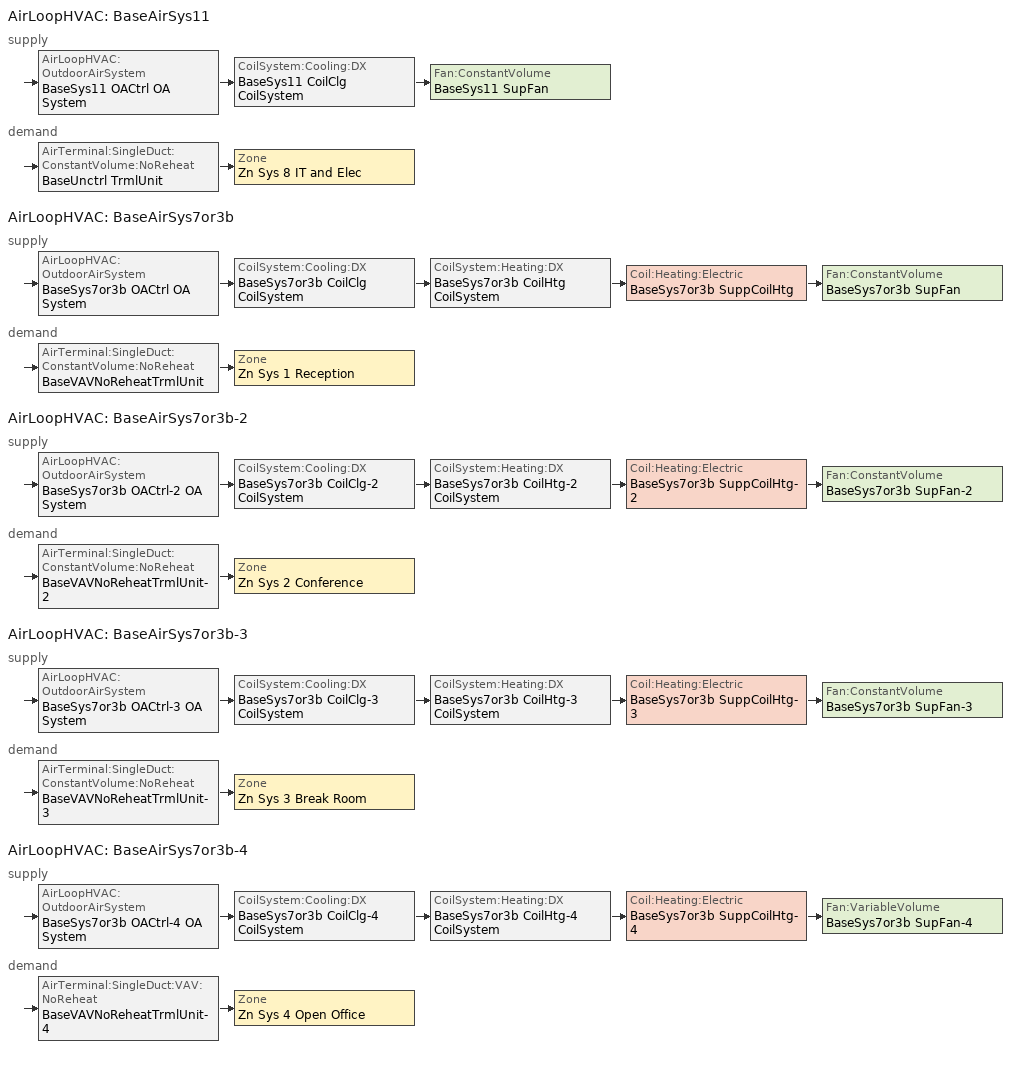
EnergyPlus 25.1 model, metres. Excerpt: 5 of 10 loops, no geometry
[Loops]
AirLoopHVAC 'BaseAirSys11'
 supply: AirLoopHVAC:OutdoorAirSystem 'BaseSys11 OACtrl OA System' > CoilSystem:Cooling:DX 'BaseSys11 CoilClg CoilSystem' > Fan:ConstantVolume 'BaseSys11 SupFan'
 demand: AirTerminal:SingleDuct:ConstantVolume:NoReheat 'BaseUnctrl TrmlUnit' > Zone 'Zn Sys 8 IT and Elec'
AirLoopHVAC 'BaseAirSys7or3b'
 supply: AirLoopHVAC:OutdoorAirSystem 'BaseSys7or3b OACtrl OA System' > CoilSystem:Cooling:DX 'BaseSys7or3b CoilClg CoilSystem' > CoilSystem:Heating:DX 'BaseSys7or3b CoilHtg CoilSystem' > Coil:Heating:Electric 'BaseSys7or3b SuppCoilHtg' > Fan:ConstantVolume 'BaseSys7or3b SupFan'
 demand: AirTerminal:SingleDuct:ConstantVolume:NoReheat 'BaseVAVNoReheatTrmlUnit' > Zone 'Zn Sys 1 Reception'
AirLoopHVAC 'BaseAirSys7or3b-2'
 supply: AirLoopHVAC:OutdoorAirSystem 'BaseSys7or3b OACtrl-2 OA System' > CoilSystem:Cooling:DX 'BaseSys7or3b CoilClg-2 CoilSystem' > CoilSystem:Heating:DX 'BaseSys7or3b CoilHtg-2 CoilSystem' > Coil:Heating:Electric 'BaseSys7or3b SuppCoilHtg-2' > Fan:ConstantVolume 'BaseSys7or3b SupFan-2'
 demand: AirTerminal:SingleDuct:ConstantVolume:NoReheat 'BaseVAVNoReheatTrmlUnit-2' > Zone 'Zn Sys 2 Conference'
AirLoopHVAC 'BaseAirSys7or3b-3'
 supply: AirLoopHVAC:OutdoorAirSystem 'BaseSys7or3b OACtrl-3 OA System' > CoilSystem:Cooling:DX 'BaseSys7or3b CoilClg-3 CoilSystem' > CoilSystem:Heating:DX 'BaseSys7or3b CoilHtg-3 CoilSystem' > Coil:Heating:Electric 'BaseSys7or3b SuppCoilHtg-3' > Fan:ConstantVolume 'BaseSys7or3b SupFan-3'
 demand: AirTerminal:SingleDuct:ConstantVolume:NoReheat 'BaseVAVNoReheatTrmlUnit-3' > Zone 'Zn Sys 3 Break Room'
AirLoopHVAC 'BaseAirSys7or3b-4'
 supply: AirLoopHVAC:OutdoorAirSystem 'BaseSys7or3b OACtrl-4 OA System' > CoilSystem:Cooling:DX 'BaseSys7or3b CoilClg-4 CoilSystem' > CoilSystem:Heating:DX 'BaseSys7or3b CoilHtg-4 CoilSystem' > Coil:Heating:Electric 'BaseSys7or3b SuppCoilHtg-4' > Fan:VariableVolume 'BaseSys7or3b SupFan-4'
 demand: AirTerminal:SingleDuct:VAV:NoReheat 'BaseVAVNoReheatTrmlUnit-4' > Zone 'Zn Sys 4 Open Office'
[SizingPeriod:DesignDay] Day of Month=21; Dry-Bulb Temperature Range Modifier Type=DefaultMultipliers; Humidity Condition Type=Wetbulb; Barometric Pressure {Pa}=100663; Wind Speed {m/s}=0.6; Rain Indicator=No; Snow Indicator=No; Daylight Saving Time Indicator=No; Begin Environment Reset Mode=FullResetAtBeginEnvironment
Name | Month | Day Type | Maximum Dry-Bulb Temperature {C} | Daily Dry-Bulb Temperature Range {deltaC} | Wetbulb or DewPoint at Maximum Dry-Bulb {C} | Wind Direction {deg} | Solar Model Indicator | ASHRAE Clear Sky Optical Depth for Beam Irradiance (taub) | ASHRAE Clear Sky Optical Depth for Diffuse Irradiance (taud) | Sky Clearness
LOS ANGELES USC  October .4% Condns DB=>MCWB | 10 | SummerDesignDay | 35.2 | 9.9 | 16.8 | 260 | ASHRAETau | 0.38 | 2.397
LOS ANGELES USC  September .4% Condns DB=>MCWB | 9 | SummerDesignDay | 36.3 | 9.8 | 20.1 | 260 | ASHRAETau | 0.369 | 2.465
LOS ANGELES USC Ann Htg 99.6% Condns DB | 12 | WinterDesignDay | 6.2 | 0 | 6.2 | 20 | ASHRAEClearSky |  |  | 0
[ZoneControl:Thermostat] Temperature Difference Between Cutout And Setpoint {deltaC}=0
Name | Zone or ZoneList | Control Type Schedule | Control 1
Zn Sys 1 Reception Thermostat | Zn Sys 1 Reception | Zn Sys 1 Reception Thermostat Schedule | Zn Sys 1 Reception Thermostat
Zn Sys 2 Conference Thermostat | Zn Sys 2 Conference | Zn Sys 2 Conference Thermostat Schedule | Zn Sys 2 Conference Thermostat
Zn Sys 3 Break Room Thermostat | Zn Sys 3 Break Room | Zn Sys 3 Break Room Thermostat Schedule | Zn Sys 3 Break Room Thermostat
Zn Sys 4 Open Office Thermostat | Zn Sys 4 Open Office | Zn Sys 4 Open Office Thermostat Schedule | Zn Sys 4 Open Office Thermostat
Zn Sys 8 IT and Elec Thermostat | Zn Sys 8 IT and Elec | Zn Sys 8 IT and Elec Thermostat Schedule | Zn Sys 8 IT and Elec Thermostat
[ThermostatSetpoint:DualSetpoint]
Name | Heating Setpoint Temperature Schedule | Cooling Setpoint Temperature Schedule
Zn Sys 1 Reception Thermostat; Zn Sys 2 Conference Thermostat; Zn Sys 3 Break Room Thermostat; Zn Sys 4 Open Office Thermostat | OfficeHtgSetpt | OfficeClgSetpt
Zn Sys 8 IT and Elec Thermostat | DataHtgSetpt | DataClgSetpt
[AirTerminal:SingleDuct:ConstantVolume:NoReheat] Availability Schedule=Always On Discrete
Name | Maximum Air Flow Rate {m3/s}
BaseVAVNoReheatTrmlUnit | 0.552721
BaseVAVNoReheatTrmlUnit-2 | 0.648196
BaseVAVNoReheatTrmlUnit-3 | 0.738112
BaseUnctrl TrmlUnit | 0.476908
[Zone equipment]
Zn Sys 1 Reception: BaseVAVNoReheatTrmlUnit
Zn Sys 2 Conference: BaseVAVNoReheatTrmlUnit-2
Zn Sys 3 Break Room: BaseVAVNoReheatTrmlUnit-3
Zn Sys 4 Open Office: BaseVAVNoReheatTrmlUnit-4
Zn Sys 8 IT and Elec: BaseUnctrl TrmlUnit
[Sizing:Zone] Zone Cooling Design Supply Air Temperature Input Method=TemperatureDifference; Zone Cooling Design Supply Air Temperature {C}=14; Zone Heating Design Supply Air Temperature Input Method=TemperatureDifference; Zone Heating Design Supply Air Temperature {C}=40; Zone Cooling Design Supply Air Humidity Ratio {kgWater/kgDryAir}=0.0085; Zone Heating Design Supply Air Humidity Ratio {kgWater/kgDryAir}=0.008; Zone Heating Sizing Factor=1; Zone Cooling Sizing Factor=1; Cooling Design Air Flow Method=DesignDay; Cooling Design Air Flow Rate {m3/s}=0; Cooling Minimum Air Flow per Zone Floor Area {m3/s-m2}=0; Cooling Minimum Air Flow {m3/s}=0; Cooling Minimum Air Flow Fraction=0; Heating Design Air Flow Rate {m3/s}=0; Heating Maximum Air Flow per Zone Floor Area {m3/s-m2}=0; Heating Maximum Air Flow {m3/s}=0; Account for Dedicated Outdoor Air System=No; Zone Load Sizing Method=Sensible Load Only No Latent Load; Zone Latent Cooling Design Supply Air Humidity Ratio Input Method=HumidityRatioDifference; Zone Cooling Design Supply Air Humidity Ratio Difference {kgWater/kgDryAir}=0.005; Zone Latent Heating Design Supply Air Humidity Ratio Input Method=HumidityRatioDifference; Zone Humidification Design Supply Air Humidity Ratio Difference {kgWater/kgDryAir}=0.005; Type of Space Sum to Use=Coincident
Name | Zone Cooling Design Supply Air Temperature Difference {deltaC} | Zone Heating Design Supply Air Temperature Difference {deltaC} | Design Specification Outdoor Air Object | Heating Design Air Flow Method | Heating Maximum Air Flow Fraction
Zn Sys 1 Reception | 11.1111 | 13.8889 | Zn Sys 1 Reception Design Specification Outdoor Air | DesignDay | 0
Zn Sys 2 Conference | 11.1111 | 13.8889 | Zn Sys 2 Conference Design Specification Outdoor Air | DesignDay | 0
Zn Sys 3 Break Room | 11.1111 | 13.8889 | Zn Sys 3 Break Room Design Specification Outdoor Air | DesignDay | 0
Zn Sys 4 Open Office | 11.1111 | 13.8889 | Zn Sys 4 Open Office Design Specification Outdoor Air | DesignDayWithLimit | 0.5
Zn Sys 8 IT and Elec | 5.55556 | 19.4444 | Zn Sys 8 IT and Elec Design Specification Outdoor Air | DesignDay | 0
[DesignSpecification:OutdoorAir] Outdoor Air Method=Maximum; Outdoor Air Flow per Zone {m3/s}=0; Outdoor Air Flow Air Changes per Hour {1/hr}=0
Name | Outdoor Air Flow per Person {m3/s-person} | Outdoor Air Flow per Zone Floor Area {m3/s-m2}
Zn Sys 1 Reception Design Specification Outdoor Air | 0 | 0.00120405
Zn Sys 2 Conference Design Specification Outdoor Air; Zn Sys 3 Break Room Design Specification Outdoor Air | 0.00707921 | 0.000762
Zn Sys 4 Open Office Design Specification Outdoor Air | 0 | 0.000790997
Zn Sys 8 IT and Elec Design Specification Outdoor Air | 0 | 0.000762
[AirTerminal:SingleDuct:VAV:NoReheat]
BaseVAVNoReheatTrmlUnit-4: Availability Schedule=Always On Discrete; Maximum Air Flow Rate {m3/s}=2.5388; Zone Minimum Air Flow Input Method=FixedFlowRate; Constant Minimum Air Flow Fraction=0.3; Fixed Minimum Air Flow Rate {m3/s}=1.2694
[Fan:ZoneExhaust]
Zn Sys 7 Restrooms BaseExhFan: Availability Schedule=OfficeHVACAvail; Fan Total Efficiency=0.55575; Pressure Rise {Pa}=706.882; Maximum Flow Rate {m3/s}=0.117987; System Availability Manager Coupling Mode=Decoupled; Balanced Exhaust Fraction Schedule=On
[AirLoopHVAC] Design Return Air Flow Fraction of Supply Air Flow=1
Name | Design Supply Air Flow Rate {m3/s}
BaseAirSys11 | 0.476908
BaseAirSys7or3b | 0.552721
BaseAirSys7or3b-2 | 0.648196
BaseAirSys7or3b-3 | 0.738112
BaseAirSys7or3b-4 | 2.5388
[Sizing:System] Type of Load to Size On=Sensible; Design Outdoor Air Flow Rate {m3/s}=Autosize; Preheat Design Temperature {C}=5.68434e-14; Preheat Design Humidity Ratio {kgWater/kgDryAir}=0; Precool Design Temperature {C}=5.68434e-14; Precool Design Humidity Ratio {kgWater/kgDryAir}=0; Central Heating Design Supply Air Temperature {C}=35; Type of Zone Sum to Use=NonCoincident; 100% Outdoor Air in Cooling=No; 100% Outdoor Air in Heating=No; Central Cooling Design Supply Air Humidity Ratio {kgWater/kgDryAir}=0.0085; Central Heating Design Supply Air Humidity Ratio {kgWater/kgDryAir}=0.008; Cooling Supply Air Flow Rate Method=DesignDay; Cooling Supply Air Flow Rate {m3/s}=0; Cooling Supply Air Flow Rate Per Floor Area {m3/s-m2}=0.00996765; Cooling Fraction of Autosized Cooling Supply Air Flow Rate=1; Cooling Supply Air Flow Rate Per Unit Cooling Capacity {m3/s-W}=3.94755e-05; Heating Supply Air Flow Rate Method=DesignDay; Heating Supply Air Flow Rate {m3/s}=0; Heating Supply Air Flow Rate Per Floor Area {m3/s-m2}=0.00996765; Heating Fraction of Autosized Heating Supply Air Flow Rate=1; Heating Fraction of Autosized Cooling Supply Air Flow Rate=1; Heating Supply Air Flow Rate Per Unit Heating Capacity {m3/s-W}=3.15882e-05; System Outdoor Air Method=ZoneSum; Zone Maximum Outdoor Air Fraction=1; Cooling Design Capacity Method=CoolingDesignCapacity; Cooling Design Capacity {W}=Autosize; Cooling Design Capacity Per Floor Area {W/m2}=234.7; Fraction of Autosized Cooling Design Capacity=1; Heating Design Capacity Method=HeatingDesignCapacity; Heating Design Capacity {W}=Autosize; Heating Design Capacity Per Floor Area {W/m2}=157; Fraction of Autosized Heating Design Capacity=1; Central Cooling Capacity Control Method=OnOff; Occupant Diversity=Autosize
Name | Central Heating Maximum System Air Flow Ratio | Central Cooling Design Supply Air Temperature {C}
BaseAirSys11 | 1 | 18.3333
BaseAirSys7or3b; BaseAirSys7or3b-2; BaseAirSys7or3b-3 | 1 | 12.7778
BaseAirSys7or3b-4 | 0.5 | 12.7778
[AvailabilityManager:NightCycle] Applicability Schedule=Always On Discrete; Control Type=CycleOnControlZone; Thermostat Tolerance {deltaC}=1.11111; Cycling Run Time Control Type=ThermostatWithMinimumRunTime; Cycling Run Time {s}=900
Name | Fan Schedule | Control Zone or Zone List
Availability Manager Night Cycle 7 | DataHVACAvail | Zn Sys 8 IT and Elec
Availability Manager Night Cycle 1 | OfficeHVACAvail | Zn Sys 1 Reception
Availability Manager Night Cycle 2 | OfficeHVACAvail | Zn Sys 2 Conference
Availability Manager Night Cycle 3 | OfficeHVACAvail | Zn Sys 3 Break Room
Availability Manager Night Cycle 4 | OfficeHVACAvail | Zn Sys 4 Open Office
[Controller:OutdoorAir] Minimum Outdoor Air Flow Rate {m3/s}=0; Maximum Outdoor Air Flow Rate {m3/s}=Autosize; Economizer Control Type=FixedDryBulb; Economizer Control Action Type=ModulateFlow; Economizer Maximum Limit Dry-Bulb Temperature {C}=21.6667; Economizer Maximum Limit Enthalpy {J/kg}=116300; Lockout Type=NoLockout; Minimum Limit Type=FixedMinimum; High Humidity Control=No; High Humidity Outdoor Air Flow Ratio=1; Control High Indoor Humidity Based on Outdoor Humidity Ratio=Yes; Economizer Operation Staging=InterlockedWithMechanicalCooling
Name | Minimum Outdoor Air Schedule | Maximum Fraction of Outdoor Air Schedule | Mechanical Ventilation Controller | Heat Recovery Bypass Control Type
BaseSys11 OACtrl | BaseSys11 OACtrl Schedule | BaseSys11 OACtrl Max OA Schedule | BaseSys11 OACtrl Mech Vent Controller | BypassWhenWithinEconomizerLimits
BaseSys7or3b OACtrl | BaseSys7or3b OACtrl Schedule | BaseSys7or3b OACtrl Max OA Schedule | BaseSys7or3b OACtrl Mech Vent Controller | BypassWhenWithinEconomizerLimits
BaseSys7or3b OACtrl-2 | BaseSys7or3b OACtrl-2 Schedule | BaseSys7or3b OACtrl-2 Max OA Schedule | BaseSys7or3b OACtrl-2 Mech Vent Controller | BypassWhenWithinEconomizerLimits
BaseSys7or3b OACtrl-3 | BaseSys7or3b OACtrl-3 Schedule | BaseSys7or3b OACtrl-3 Max OA Schedule | BaseSys7or3b OACtrl-3 Mech Vent Controller | BypassWhenWithinEconomizerLimits
BaseSys7or3b OACtrl-4 | BaseSys7or3b OACtrl-4 Schedule | BaseSys7or3b OACtrl-4 Max OA Schedule | BaseSys7or3b OACtrl-4 Mech Vent Controller | BypassWhenOAFlowGreaterThanMinimum
[Controller:MechanicalVentilation] System Outdoor Air Method=ZoneSum
Name | Availability Schedule | Demand Controlled Ventilation | Zone or ZoneList Name 1 | Design Specification Outdoor Air Object Name 1
BaseSys11 OACtrl Mech Vent Controller | BaseSys11 OACtrl Schedule | No | Zn Sys 8 IT and Elec | Zn Sys 8 IT and Elec Design Specification Outdoor Air
BaseSys7or3b OACtrl Mech Vent Controller | BaseSys7or3b OACtrl Schedule | No | Zn Sys 1 Reception | Zn Sys 1 Reception Design Specification Outdoor Air
BaseSys7or3b OACtrl-2 Mech Vent Controller | BaseSys7or3b OACtrl-2 Schedule | Yes | Zn Sys 2 Conference | Zn Sys 2 Conference Design Specification Outdoor Air
BaseSys7or3b OACtrl-3 Mech Vent Controller | BaseSys7or3b OACtrl-3 Schedule | Yes | Zn Sys 3 Break Room | Zn Sys 3 Break Room Design Specification Outdoor Air
BaseSys7or3b OACtrl-4 Mech Vent Controller | BaseSys7or3b OACtrl-4 Schedule | No | Zn Sys 4 Open Office | Zn Sys 4 Open Office Design Specification Outdoor Air
[SetpointManager:MixedAir] Control Variable=Temperature
Name | Setpoint Node or NodeList
BaseSys11 OACtrl OA System Mixed Air Node OS Default SPM | BaseSys11 OACtrl OA System Mixed Air Node
BaseSys11 CoilClg Outlet Node OS Default SPM | BaseSys11 CoilClg Outlet Node
BaseSys7or3b OACtrl OA System Mixed Air Node OS Default SPM | BaseSys7or3b OACtrl OA System Mixed Air Node
BaseSys7or3b CoilClg Outlet Node OS Default SPM | BaseSys7or3b CoilClg Outlet Node
BaseSys7or3b CoilHtg Outlet Node OS Default SPM | BaseSys7or3b CoilHtg Outlet Node
BaseSys7or3b SuppCoilHtg Outlet Node OS Default SPM | BaseSys7or3b SuppCoilHtg Outlet Node
BaseSys7or3b OACtrl-2 OA System Mixed Air Node OS Default SPM | BaseSys7or3b OACtrl-2 OA System Mixed Air Node
BaseSys7or3b CoilClg-2 Outlet Node OS Default SPM | BaseSys7or3b CoilClg-2 Outlet Node
BaseSys7or3b CoilHtg-2 Outlet Node OS Default SPM | BaseSys7or3b CoilHtg-2 Outlet Node
BaseSys7or3b SuppCoilHtg-2 Outlet Node OS Default SPM | BaseSys7or3b SuppCoilHtg-2 Outlet Node
BaseSys7or3b OACtrl-3 OA System Mixed Air Node OS Default SPM | BaseSys7or3b OACtrl-3 OA System Mixed Air Node
BaseSys7or3b CoilClg-3 Outlet Node OS Default SPM | BaseSys7or3b CoilClg-3 Outlet Node
BaseSys7or3b CoilHtg-3 Outlet Node OS Default SPM | BaseSys7or3b CoilHtg-3 Outlet Node
BaseSys7or3b SuppCoilHtg-3 Outlet Node OS Default SPM | BaseSys7or3b SuppCoilHtg-3 Outlet Node
BaseSys7or3b OACtrl-4 OA System Mixed Air Node OS Default SPM | BaseSys7or3b OACtrl-4 OA System Mixed Air Node
BaseSys7or3b CoilClg-4 Outlet Node OS Default SPM | BaseSys7or3b CoilClg-4 Outlet Node
BaseSys7or3b CoilHtg-4 Outlet Node OS Default SPM | BaseSys7or3b CoilHtg-4 Outlet Node
BaseSys7or3b SuppCoilHtg-4 Outlet Node OS Default SPM | BaseSys7or3b SuppCoilHtg-4 Outlet Node
[CoilSystem:Cooling:DX] Availability Schedule=Always On Discrete
Name | Cooling Coil
BaseSys11 CoilClg CoilSystem | BaseSys11 CoilClg
BaseSys7or3b CoilClg CoilSystem | BaseSys7or3b CoilClg
BaseSys7or3b CoilClg-2 CoilSystem | BaseSys7or3b CoilClg-2
BaseSys7or3b CoilClg-3 CoilSystem | BaseSys7or3b CoilClg-3
BaseSys7or3b CoilClg-4 CoilSystem | BaseSys7or3b CoilClg-4
[Coil:Cooling:DX:SingleSpeed] Availability Schedule=Always On Discrete; Rated Evaporator Fan Power Per Volume Flow Rate 2017 {W/(m3/s)}=773.3; Rated Evaporator Fan Power Per Volume Flow Rate 2023 {W/(m3/s)}=934.4; Total Cooling Capacity Function of Temperature Curve=CoilClgDXQRatio_fTwbToadbSI; Total Cooling Capacity Function of Flow Fraction Curve=CoilClgDXSnglQRatio_fCFMRatio; Energy Input Ratio Function of Flow Fraction Curve=CoilClgDXSnglEIRRatio_fCFMRatio; Part Load Fraction Correlation Curve=CoilClgDXSEEREIRRatio_fQFrac; Minimum Outdoor Dry-Bulb Temperature for Compressor Operation {C}=-25; Nominal Time for Condensate Removal to Begin {s}=0; Ratio of Initial Moisture Evaporation Rate and Steady State Latent Capacity=0; Maximum Cycling Rate {cycles/hr}=0; Latent Capacity Time Constant {s}=0; Condenser Type=AirCooled; Evaporative Condenser Effectiveness=0.9; Evaporative Condenser Air Flow Rate {m3/s}=Autosize; Evaporative Condenser Pump Rated Power Consumption {W}=Autosize; Maximum Outdoor Dry-Bulb Temperature for Crankcase Heater Operation {C}=10; Basin Heater Capacity {W/K}=0; Basin Heater Setpoint Temperature {C}=2
Name | Gross Rated Total Cooling Capacity {W} | Gross Rated Sensible Heat Ratio | Gross Rated Cooling COP {W/W} | Rated Air Flow Rate {m3/s} | Energy Input Ratio Function of Temperature Curve | Crankcase Heater Capacity {W}
BaseSys11 CoilClg | 8569.08 | 1 | 3.67345 | 0.476908 | CoilClgDXEIRRatio_fTwbToadbSI | 22.6983
BaseSys7or3b CoilClg | 13586.1 | Autosize | 4.07563 | 0.552721 | CoilClgDXSEEREIR_fTwbToadbSI | 0
BaseSys7or3b CoilClg-2 | 14750.9 | Autosize | 4.07563 | 0.648196 | CoilClgDXSEEREIR_fTwbToadbSI-2 | 0
BaseSys7or3b CoilClg-3 | 15144.7 | Autosize | 4.07563 | 0.738112 | CoilClgDXSEEREIR_fTwbToadbSI-3 | 0
[Fan:ConstantVolume] Motor In Airstream Fraction=1
Name | Availability Schedule | Fan Total Efficiency | Pressure Rise {Pa} | Maximum Flow Rate {m3/s} | Motor Efficiency
BaseSys11 SupFan | DataHVACAvail | 0.55575 | 683.321 | 0.476908 | 0.855
BaseSys7or3b SupFan | OfficeHVACAvail | 0.56225 | 884.403 | 0.552721 | 0.865
BaseSys7or3b SupFan-2 | OfficeHVACAvail | 0.56225 | 884.403 | 0.648196 | 0.865
BaseSys7or3b SupFan-3 | OfficeHVACAvail | 0.56225 | 884.403 | 0.738112 | 0.865
[SetpointManager:SingleZone:Reheat] Control Variable=Temperature
Name | Minimum Supply Air Temperature {C} | Maximum Supply Air Temperature {C} | Control Zone | Setpoint Node or NodeList
Setpoint Manager Single Zone Reheat 7 | -99 | 99 | Zn Sys 8 IT and Elec | BaseSys11 SupFan Outlet Node
Setpoint Manager Single Zone Reheat 1 | -99 | 99 | Zn Sys 1 Reception | BaseSys7or3b SupFan Outlet Node
Setpoint Manager Single Zone Reheat 2 | -99 | 99 | Zn Sys 2 Conference | BaseSys7or3b SupFan-2 Outlet Node
Setpoint Manager Single Zone Reheat 3 | -99 | 99 | Zn Sys 3 Break Room | BaseSys7or3b SupFan-3 Outlet Node
Setpoint Manager Single Zone Reheat 4 | 12.7778 | 35 | Zn Sys 4 Open Office | BaseSys7or3b SupFan-4 Outlet Node
[CoilSystem:Heating:DX] Availability Schedule=Always On Discrete
Name | Heating Coil
BaseSys7or3b CoilHtg CoilSystem | BaseSys7or3b CoilHtg
BaseSys7or3b CoilHtg-2 CoilSystem | BaseSys7or3b CoilHtg-2
BaseSys7or3b CoilHtg-3 CoilSystem | BaseSys7or3b CoilHtg-3
BaseSys7or3b CoilHtg-4 CoilSystem | BaseSys7or3b CoilHtg-4
[Coil:Heating:DX:SingleSpeed] Availability Schedule=Always On Discrete; Rated Supply Fan Power Per Volume Flow Rate 2017 {W/(m3/s)}=773.3; Rated Supply Fan Power Per Volume Flow Rate 2023 {W/(m3/s)}=934.4; Heating Capacity Function of Temperature Curve=CoilHtgHPQRatio_fToadbSI; Heating Capacity Function of Flow Fraction Curve=CoilHtgHPQRatio_fCFMRatio; Energy Input Ratio Function of Temperature Curve=CoilHtgHPEIRRatio_fToadbSI; Energy Input Ratio Function of Flow Fraction Curve=CoilHtgHPEIRRatio_fCFMRatio; Part Load Fraction Correlation Curve=CoilHtgHPEIRRatio_fQFrac; Minimum Outdoor Dry-Bulb Temperature for Compressor Operation {C}=-8.33333; Maximum Outdoor Dry-Bulb Temperature for Defrost Operation {C}=4.44444; Maximum Outdoor Dry-Bulb Temperature for Crankcase Heater Operation {C}=10; Defrost Strategy=ReverseCycle; Defrost Control=Timed; Defrost Time Period Fraction=0.058333; Resistive Defrost Heater Capacity {W}=2000
Name | Gross Rated Heating Capacity {W} | Gross Rated Heating COP {W/W} | Rated Air Flow Rate {m3/s} | Defrost Energy Input Ratio Function of Temperature Curve | Crankcase Heater Capacity {W}
BaseSys7or3b CoilHtg | 13586.1 | 3.52162 | 0.552721 | BaseSys7or3b CoilHtg Defrost Curve | 37.0263
BaseSys7or3b CoilHtg-2 | 14750.9 | 3.52162 | 0.648196 | BaseSys7or3b CoilHtg-2 Defrost Curve | 40.2006
BaseSys7or3b CoilHtg-3 | 15144.7 | 3.52162 | 0.738112 | BaseSys7or3b CoilHtg-3 Defrost Curve | 41.2741
BaseSys7or3b CoilHtg-4 | 53961.4 | 3.64834 | 2.5388 | BaseSys7or3b CoilHtg-4 Defrost Curve | 147.061
[Coil:Heating:Electric] Efficiency=1
Name | Availability Schedule | Nominal Capacity {W}
BaseSys7or3b SuppCoilHtg | BaseSys7or3b SuppCoilHtg AvailSch | 8560.66
BaseSys7or3b SuppCoilHtg-2 | BaseSys7or3b SuppCoilHtg-2 AvailSch | 10350.8
BaseSys7or3b SuppCoilHtg-3 | BaseSys7or3b SuppCoilHtg-3 AvailSch | 12976.8
BaseSys7or3b SuppCoilHtg-4 | BaseSys7or3b SuppCoilHtg-4 AvailSch | 33279.4
[Coil:Cooling:DX:TwoSpeed]
BaseSys7or3b CoilClg-4: Availability Schedule=Always On Discrete; High Speed Gross Rated Total Cooling Capacity {W}=53961.4; High Speed Rated Sensible Heat Ratio=Autosize; High Speed Gross Rated Cooling COP {W/W}=3.74515; High Speed Rated Air Flow Rate {m3/s}=2.5388; High Speed Rated Evaporator Fan Power Per Volume Flow Rate 2017 {W/(m3/s)}=773.3; High Speed Rated Evaporator Fan Power Per Volume Flow Rate 2023 {W/(m3/s)}=934.4; Unit Internal Static Air Pressure {Pa}=773.3; Total Cooling Capacity Function of Temperature Curve=CoilClgDXQRatio_fTwbToadbSI; Total Cooling Capacity Function of Flow Fraction Curve=CoilClgDXDblQRatio_fCFMRatio; Energy Input Ratio Function of Temperature Curve=CoilClgDXEIRRatio_fTwbToadbSI; Energy Input Ratio Function of Flow Fraction Curve=CoilClgDXDblEIRRatio_fCFMRatio; Part Load Fraction Correlation Curve=CoilClgDXEIRRatio_fQFrac; Low Speed Gross Rated Total Cooling Capacity {W}=26980.7; Low Speed Gross Rated Sensible Heat Ratio=Autosize; Low Speed Gross Rated Cooling COP {W/W}=3.74515; Low Speed Rated Air Flow Rate {m3/s}=1.2694; Low Speed Rated Evaporator Fan Power Per Volume Flow Rate 2017 {W/(m3/s)}=773.3; Low Speed Rated Evaporator Fan Power Per Volume Flow Rate 2023 {W/(m3/s)}=934.4; Low Speed Total Cooling Capacity Function of Temperature Curve=CoilClgDXQRatio_fTwbToadbSI 1; Low Speed Energy Input Ratio Function of Temperature Curve=CoilClgDXEIRRatio_fTwbToadbSI 1; Condenser Type=AirCooled; Minimum Outdoor Dry-Bulb Temperature for Compressor Operation {C}=-25; High Speed Evaporative Condenser Effectiveness=0.9; High Speed Evaporative Condenser Air Flow Rate {m3/s}=Autosize; High Speed Evaporative Condenser Pump Rated Power Consumption {W}=Autosize; Low Speed Evaporative Condenser Effectiveness=0.9; Low Speed Evaporative Condenser Air Flow Rate {m3/s}=Autosize; Low Speed Evaporative Condenser Pump Rated Power Consumption {W}=Autosize; Basin Heater Capacity {W/K}=0; Basin Heater Setpoint Temperature {C}=2
[Fan:VariableVolume]
BaseSys7or3b SupFan-4: Availability Schedule=OfficeHVACAvail; Fan Total Efficiency=0.58175; Pressure Rise {Pa}=887.945; Maximum Flow Rate {m3/s}=2.5388; Fan Power Minimum Flow Rate Input Method=FixedFlowRate; Fan Power Minimum Flow Fraction=0; Fan Power Minimum Air Flow Rate {m3/s}=1.2694; Motor Efficiency=0.895; Motor In Airstream Fraction=1; Fan Power Coefficient 1=0.027828; Fan Power Coefficient 2=0.026583; Fan Power Coefficient 3=-0.087069; Fan Power Coefficient 4=1.03092; Fan Power Coefficient 5=0
[EnergyManagementSystem:Sensor]
OutdoorDBTemp: Index Key=Environment; Output:Variable=Site Outdoor Air Drybulb Temperature
[EnergyManagementSystem:Actuator] Actuated Component Type=Schedule:Constant; Actuated Component Control Type=Schedule Value
Name | Actuated Component Unique
BaseSys7or3b_SuppCoilHtg_Avail | BaseSys7or3b SuppCoilHtg AvailSch
BaseSys7or3b_SuppCoilHtg_2_Avail | BaseSys7or3b SuppCoilHtg-2 AvailSch
BaseSys7or3b_SuppCoilHtg_3_Avail | BaseSys7or3b SuppCoilHtg-3 AvailSch
BaseSys7or3b_SuppCoilHtg_4_Avail | BaseSys7or3b SuppCoilHtg-4 AvailSch
BaseSys7or3b_SuppCoilHtg_5_Avail | BaseSys7or3b SuppCoilHtg-5 AvailSch
BaseSys7or3b_SuppCoilHtg_6_Avail | BaseSys7or3b SuppCoilHtg-6 AvailSch
BaseSys7or3b_SuppCoilHtg_7_Avail | BaseSys7or3b SuppCoilHtg-7 AvailSch
[EnergyManagementSystem:Program]
BaseSys7or3b_SuppCoilHtg_Avail_Setter: SET LockoutSetPt = ( 35.000 - 32 ) * 5 / 9; IF OutdoorDBTemp >= LockoutSetPt; SET BaseSys7or3b_SuppCoilHtg_Avail = 0; ELSE; SET BaseSys7or3b_SuppCoilHtg_Avail = 1; ENDIF
BaseSys7or3b_SuppCoilHtg_2_Avail_Setter: SET LockoutSetPt = ( 35.000 - 32 ) * 5 / 9; IF OutdoorDBTemp >= LockoutSetPt; SET BaseSys7or3b_SuppCoilHtg_2_Avail = 0; ELSE; SET BaseSys7or3b_SuppCoilHtg_2_Avail = 1; ENDIF
BaseSys7or3b_SuppCoilHtg_3_Avail_Setter: SET LockoutSetPt = ( 35.000 - 32 ) * 5 / 9; IF OutdoorDBTemp >= LockoutSetPt; SET BaseSys7or3b_SuppCoilHtg_3_Avail = 0; ELSE; SET BaseSys7or3b_SuppCoilHtg_3_Avail = 1; ENDIF
BaseSys7or3b_SuppCoilHtg_4_Avail_Setter: SET LockoutSetPt = ( 35.000 - 32 ) * 5 / 9; IF OutdoorDBTemp >= LockoutSetPt; SET BaseSys7or3b_SuppCoilHtg_4_Avail = 0; ELSE; SET BaseSys7or3b_SuppCoilHtg_4_Avail = 1; ENDIF
BaseSys7or3b_SuppCoilHtg_5_Avail_Setter: SET LockoutSetPt = ( 35.000 - 32 ) * 5 / 9; IF OutdoorDBTemp >= LockoutSetPt; SET BaseSys7or3b_SuppCoilHtg_5_Avail = 0; ELSE; SET BaseSys7or3b_SuppCoilHtg_5_Avail = 1; ENDIF
BaseSys7or3b_SuppCoilHtg_6_Avail_Setter: SET LockoutSetPt = ( 35.000 - 32 ) * 5 / 9; IF OutdoorDBTemp >= LockoutSetPt; SET BaseSys7or3b_SuppCoilHtg_6_Avail = 0; ELSE; SET BaseSys7or3b_SuppCoilHtg_6_Avail = 1; ENDIF
BaseSys7or3b_SuppCoilHtg_7_Avail_Setter: SET LockoutSetPt = ( 35.000 - 32 ) * 5 / 9; IF OutdoorDBTemp >= LockoutSetPt; SET BaseSys7or3b_SuppCoilHtg_7_Avail = 0; ELSE; SET BaseSys7or3b_SuppCoilHtg_7_Avail = 1; ENDIF
[EnergyManagementSystem:ProgramCallingManager]
BaseSys7or3b_SuppCoilHtg_Avail_Setter_Mgr: BeginTimestepBeforePredictor; BaseSys7or3b_SuppCoilHtg_Avail_Setter
BaseSys7or3b_SuppCoilHtg_2_Avail_Setter_Mgr: BeginTimestepBeforePredictor; BaseSys7or3b_SuppCoilHtg_2_Avail_Setter
BaseSys7or3b_SuppCoilHtg_3_Avail_Setter_Mgr: BeginTimestepBeforePredictor; BaseSys7or3b_SuppCoilHtg_3_Avail_Setter
BaseSys7or3b_SuppCoilHtg_4_Avail_Setter_Mgr: BeginTimestepBeforePredictor; BaseSys7or3b_SuppCoilHtg_4_Avail_Setter
BaseSys7or3b_SuppCoilHtg_5_Avail_Setter_Mgr: BeginTimestepBeforePredictor; BaseSys7or3b_SuppCoilHtg_5_Avail_Setter
BaseSys7or3b_SuppCoilHtg_6_Avail_Setter_Mgr: BeginTimestepBeforePredictor; BaseSys7or3b_SuppCoilHtg_6_Avail_Setter
BaseSys7or3b_SuppCoilHtg_7_Avail_Setter_Mgr: BeginTimestepBeforePredictor; BaseSys7or3b_SuppCoilHtg_7_Avail_Setter
[Schedule:Year]
OfficeHtgSetpt: OfficeHtgSetptWk, 1, 1, 12, 31
OfficeClgSetpt: OfficeClgSetptWk, 1, 1, 12, 31
OfficeHVACAvail: OfficeHVACAvailWk, 1, 1, 12, 31
On: OnWk, 1, 1, 12, 31
DataHtgSetpt: DataHtgSetptWk, 1, 1, 12, 31
DataClgSetpt: DataClgSetptWk, 1, 1, 12, 31
BaseSys11 OACtrl Schedule: BaseSys11 OACtrl Schedule Week 1, 1, 1, 12, 31
BaseSys7or3b OACtrl Schedule: BaseSys7or3b OACtrl Schedule Week 1, 1, 1, 12, 31
BaseSys7or3b OACtrl-2 Schedule: BaseSys7or3b OACtrl-2 Schedule Week 1, 1, 1, 12, 31
BaseSys7or3b OACtrl-3 Schedule: BaseSys7or3b OACtrl-3 Schedule Week 1, 1, 1, 12, 31
BaseSys7or3b OACtrl-4 Schedule: BaseSys7or3b OACtrl-4 Schedule Week 1, 1, 1, 12, 31
DataHVACAvail: DataHVACAvailWk, 1, 1, 12, 31
BaseSys11 OACtrl Max OA Schedule: BaseSys11 OACtrl Max OA Schedule Week Rule - Jan1-Dec31, 1, 1, 12, 31
BaseSys7or3b OACtrl Max OA Schedule: BaseSys7or3b OACtrl Max OA Schedule Week Rule - Jan1-Dec31, 1, 1, 12, 31
BaseSys7or3b OACtrl-2 Max OA Schedule: BaseSys7or3b OACtrl-2 Max OA Schedule Week Rule - Jan1-Dec31, 1, 1, 12, 31
BaseSys7or3b OACtrl-3 Max OA Schedule: BaseSys7or3b OACtrl-3 Max OA Schedule Week Rule - Jan1-Dec31, 1, 1, 12, 31
BaseSys7or3b OACtrl-4 Max OA Schedule: BaseSys7or3b OACtrl-4 Max OA Schedule Week Rule - Jan1-Dec31, 1, 1, 12, 31
[Schedule:Week:Daily]
OfficeHtgSetptWk: OfficeHtgSetptSun, OfficeHtgSetptWD, OfficeHtgSetptWD, OfficeHtgSetptWD, OfficeHtgSetptWD, OfficeHtgSetptWD, OfficeHtgSetptSat, OfficeHtgSetptSun, OfficeHtgSetptWD, OfficeHtgSetptWD, OfficeHtgSetptSun, OfficeHtgSetptSun
OfficeClgSetptWk: OfficeClgSetptSun, OfficeClgSetptWD, OfficeClgSetptWD, OfficeClgSetptWD, OfficeClgSetptWD, OfficeClgSetptWD, OfficeClgSetptSat, OfficeClgSetptSun, OfficeClgSetptWD, OfficeClgSetptWD, OfficeClgSetptSun, OfficeClgSetptSun
OfficeHVACAvailWk: OfficeHVACAvailSun, OfficeHVACAvailWD, OfficeHVACAvailWD, OfficeHVACAvailWD, OfficeHVACAvailWD, OfficeHVACAvailWD, OfficeHVACAvailSat, OfficeHVACAvailSun, AllOnHVACAvailDay, AllOnHVACAvailDay, OfficeHVACAvailSun, OfficeHVACAvailSun
OnWk: OnDay, OnDay, OnDay, OnDay, OnDay, OnDay, OnDay, OnDay, OnDay, OnDay, OnDay, OnDay
DataHtgSetptWk: DataHtgSetptSun, DataHtgSetptWD, DataHtgSetptWD, DataHtgSetptWD, DataHtgSetptWD, DataHtgSetptWD, DataHtgSetptSat, DataHtgSetptSun, DataHtgSetptWD, DataHtgSetptWD, DataHtgSetptSun, DataHtgSetptSun
DataClgSetptWk: DataClgSetptSun, DataClgSetptWD, DataClgSetptWD, DataClgSetptWD, DataClgSetptWD, DataClgSetptWD, DataClgSetptSat, DataClgSetptSun, DataClgSetptWD, DataClgSetptWD, DataClgSetptSun, DataClgSetptSun
BaseSys11 OACtrl Schedule Week 1: BaseSys11 OACtrl Schedule Week 1 Sunday, BaseSys11 OACtrl Schedule Week 1 Monday, BaseSys11 OACtrl Schedule Week 1 Tuesday, BaseSys11 OACtrl Schedule Week 1 Wednesday, BaseSys11 OACtrl Schedule Week 1 Thursday, BaseSys11 OACtrl Schedule Week 1 Friday, BaseSys11 OACtrl Schedule Week 1 Saturday, BaseSys11 OACtrl Schedule Week 1 Holiday, BaseSys11 OACtrl Schedule Week 1 Summer, BaseSys11 OACtrl Schedule Week 1 Winter, BaseSys11 OACtrl Schedule Week 1 Custom 1, BaseSys11 OACtrl Schedule Week 1 Custom 2
BaseSys7or3b OACtrl Schedule Week 1: BaseSys7or3b OACtrl Schedule Week 1 Sunday, BaseSys7or3b OACtrl Schedule Week 1 Monday, BaseSys7or3b OACtrl Schedule Week 1 Tuesday, BaseSys7or3b OACtrl Schedule Week 1 Wednesday, BaseSys7or3b OACtrl Schedule Week 1 Thursday, BaseSys7or3b OACtrl Schedule Week 1 Friday, BaseSys7or3b OACtrl Schedule Week 1 Saturday, BaseSys7or3b OACtrl Schedule Week 1 Holiday, BaseSys7or3b OACtrl Schedule Week 1 Summer, BaseSys7or3b OACtrl Schedule Week 1 Winter, BaseSys7or3b OACtrl Schedule Week 1 Custom 1, BaseSys7or3b OACtrl Schedule Week 1 Custom 2
BaseSys7or3b OACtrl-2 Schedule Week 1: BaseSys7or3b OACtrl-2 Schedule Week 1 Sunday, BaseSys7or3b OACtrl-2 Schedule Week 1 Monday, BaseSys7or3b OACtrl-2 Schedule Week 1 Tuesday, BaseSys7or3b OACtrl-2 Schedule Week 1 Wednesday, BaseSys7or3b OACtrl-2 Schedule Week 1 Thursday, BaseSys7or3b OACtrl-2 Schedule Week 1 Friday, BaseSys7or3b OACtrl-2 Schedule Week 1 Saturday, BaseSys7or3b OACtrl-2 Schedule Week 1 Holiday, BaseSys7or3b OACtrl-2 Schedule Week 1 Summer, BaseSys7or3b OACtrl-2 Schedule Week 1 Winter, BaseSys7or3b OACtrl-2 Schedule Week 1 Custom 1, BaseSys7or3b OACtrl-2 Schedule Week 1 Custom 2
BaseSys7or3b OACtrl-3 Schedule Week 1: BaseSys7or3b OACtrl-3 Schedule Week 1 Sunday, BaseSys7or3b OACtrl-3 Schedule Week 1 Monday, BaseSys7or3b OACtrl-3 Schedule Week 1 Tuesday, BaseSys7or3b OACtrl-3 Schedule Week 1 Wednesday, BaseSys7or3b OACtrl-3 Schedule Week 1 Thursday, BaseSys7or3b OACtrl-3 Schedule Week 1 Friday, BaseSys7or3b OACtrl-3 Schedule Week 1 Saturday, BaseSys7or3b OACtrl-3 Schedule Week 1 Holiday, BaseSys7or3b OACtrl-3 Schedule Week 1 Summer, BaseSys7or3b OACtrl-3 Schedule Week 1 Winter, BaseSys7or3b OACtrl-3 Schedule Week 1 Custom 1, BaseSys7or3b OACtrl-3 Schedule Week 1 Custom 2
BaseSys7or3b OACtrl-4 Schedule Week 1: BaseSys7or3b OACtrl-4 Schedule Week 1 Sunday, BaseSys7or3b OACtrl-4 Schedule Week 1 Monday, BaseSys7or3b OACtrl-4 Schedule Week 1 Tuesday, BaseSys7or3b OACtrl-4 Schedule Week 1 Wednesday, BaseSys7or3b OACtrl-4 Schedule Week 1 Thursday, BaseSys7or3b OACtrl-4 Schedule Week 1 Friday, BaseSys7or3b OACtrl-4 Schedule Week 1 Saturday, BaseSys7or3b OACtrl-4 Schedule Week 1 Holiday, BaseSys7or3b OACtrl-4 Schedule Week 1 Summer, BaseSys7or3b OACtrl-4 Schedule Week 1 Winter, BaseSys7or3b OACtrl-4 Schedule Week 1 Custom 1, BaseSys7or3b OACtrl-4 Schedule Week 1 Custom 2
DataHVACAvailWk: DataHVACAvailSun, DataHVACAvailWD, DataHVACAvailWD, DataHVACAvailWD, DataHVACAvailWD, DataHVACAvailWD, DataHVACAvailSat, DataHVACAvailSun, AllOnHVACAvailDay, AllOnHVACAvailDay, DataHVACAvailSun, DataHVACAvailSun
BaseSys11 OACtrl Max OA Schedule Week Rule - Jan1-Dec31: BaseSys11 OACtrl Max OA Schedule Day Schedule, BaseSys11 OACtrl Max OA Schedule Day Schedule, BaseSys11 OACtrl Max OA Schedule Day Schedule, BaseSys11 OACtrl Max OA Schedule Day Schedule, BaseSys11 OACtrl Max OA Schedule Day Schedule, BaseSys11 OACtrl Max OA Schedule Day Schedule, BaseSys11 OACtrl Max OA Schedule Day Schedule, BaseSys11 OACtrl Max OA Schedule Day Schedule, BaseSys11 OACtrl Max OA Schedule Day Schedule, BaseSys11 OACtrl Max OA Schedule Day Schedule, BaseSys11 OACtrl Max OA Schedule Day Schedule, BaseSys11 OACtrl Max OA Schedule Day Schedule
BaseSys7or3b OACtrl Max OA Schedule Week Rule - Jan1-Dec31: BaseSys7or3b OACtrl Max OA Schedule Day Schedule, BaseSys7or3b OACtrl Max OA Schedule Day Schedule, BaseSys7or3b OACtrl Max OA Schedule Day Schedule, BaseSys7or3b OACtrl Max OA Schedule Day Schedule, BaseSys7or3b OACtrl Max OA Schedule Day Schedule, BaseSys7or3b OACtrl Max OA Schedule Day Schedule, BaseSys7or3b OACtrl Max OA Schedule Day Schedule, BaseSys7or3b OACtrl Max OA Schedule Day Schedule, BaseSys7or3b OACtrl Max OA Schedule Day Schedule, BaseSys7or3b OACtrl Max OA Schedule Day Schedule, BaseSys7or3b OACtrl Max OA Schedule Day Schedule, BaseSys7or3b OACtrl Max OA Schedule Day Schedule
BaseSys7or3b OACtrl-2 Max OA Schedule Week Rule - Jan1-Dec31: BaseSys7or3b OACtrl-2 Max OA Schedule Day Schedule, BaseSys7or3b OACtrl-2 Max OA Schedule Day Schedule, BaseSys7or3b OACtrl-2 Max OA Schedule Day Schedule, BaseSys7or3b OACtrl-2 Max OA Schedule Day Schedule, BaseSys7or3b OACtrl-2 Max OA Schedule Day Schedule, BaseSys7or3b OACtrl-2 Max OA Schedule Day Schedule, BaseSys7or3b OACtrl-2 Max OA Schedule Day Schedule, BaseSys7or3b OACtrl-2 Max OA Schedule Day Schedule, BaseSys7or3b OACtrl-2 Max OA Schedule Day Schedule, BaseSys7or3b OACtrl-2 Max OA Schedule Day Schedule, BaseSys7or3b OACtrl-2 Max OA Schedule Day Schedule, BaseSys7or3b OACtrl-2 Max OA Schedule Day Schedule
BaseSys7or3b OACtrl-3 Max OA Schedule Week Rule - Jan1-Dec31: BaseSys7or3b OACtrl-3 Max OA Schedule Day Schedule, BaseSys7or3b OACtrl-3 Max OA Schedule Day Schedule, BaseSys7or3b OACtrl-3 Max OA Schedule Day Schedule, BaseSys7or3b OACtrl-3 Max OA Schedule Day Schedule, BaseSys7or3b OACtrl-3 Max OA Schedule Day Schedule, BaseSys7or3b OACtrl-3 Max OA Schedule Day Schedule, BaseSys7or3b OACtrl-3 Max OA Schedule Day Schedule, BaseSys7or3b OACtrl-3 Max OA Schedule Day Schedule, BaseSys7or3b OACtrl-3 Max OA Schedule Day Schedule, BaseSys7or3b OACtrl-3 Max OA Schedule Day Schedule, BaseSys7or3b OACtrl-3 Max OA Schedule Day Schedule, BaseSys7or3b OACtrl-3 Max OA Schedule Day Schedule
BaseSys7or3b OACtrl-4 Max OA Schedule Week Rule - Jan1-Dec31: BaseSys7or3b OACtrl-4 Max OA Schedule Day Schedule, BaseSys7or3b OACtrl-4 Max OA Schedule Day Schedule, BaseSys7or3b OACtrl-4 Max OA Schedule Day Schedule, BaseSys7or3b OACtrl-4 Max OA Schedule Day Schedule, BaseSys7or3b OACtrl-4 Max OA Schedule Day Schedule, BaseSys7or3b OACtrl-4 Max OA Schedule Day Schedule, BaseSys7or3b OACtrl-4 Max OA Schedule Day Schedule, BaseSys7or3b OACtrl-4 Max OA Schedule Day Schedule, BaseSys7or3b OACtrl-4 Max OA Schedule Day Schedule, BaseSys7or3b OACtrl-4 Max OA Schedule Day Schedule, BaseSys7or3b OACtrl-4 Max OA Schedule Day Schedule, BaseSys7or3b OACtrl-4 Max OA Schedule Day Schedule
[Schedule:Day:Interval]
OnDay; AllOnHVACAvailDay; BaseSys11 OACtrl Schedule Week 1 Custom 1; BaseSys11 OACtrl Schedule Week 1 Custom 2; BaseSys11 OACtrl Schedule Week 1 Friday; BaseSys11 OACtrl Schedule Week 1 Holiday; BaseSys11 OACtrl Schedule Week 1 Monday; BaseSys11 OACtrl Schedule Week 1 Saturday; BaseSys11 OACtrl Schedule Week 1 Summer; BaseSys11 OACtrl Schedule Week 1 Sunday; BaseSys11 OACtrl Schedule Week 1 Thursday; BaseSys11 OACtrl Schedule Week 1 Tuesday; BaseSys11 OACtrl Schedule Week 1 Wednesday; BaseSys11 OACtrl Schedule Week 1 Winter; BaseSys7or3b OACtrl Schedule Week 1 Summer; BaseSys7or3b OACtrl Schedule Week 1 Winter; BaseSys7or3b OACtrl-2 Schedule Week 1 Summer; BaseSys7or3b OACtrl-2 Schedule Week 1 Winter; BaseSys7or3b OACtrl-3 Schedule Week 1 Summer; BaseSys7or3b OACtrl-3 Schedule Week 1 Winter; BaseSys7or3b OACtrl-4 Schedule Week 1 Summer; BaseSys7or3b OACtrl-4 Schedule Week 1 Winter; DataHVACAvailSat; DataHVACAvailSun; DataHVACAvailWD: No, 01:00, 1, 02:00, 1, 03:00, 1, 04:00, 1, 05:00, 1, 06:00, 1, 07:00, 1, 08:00, 1, 09:00, 1, 10:00, 1, 11:00, 1, 12:00, 1, 13:00, 1, 14:00, 1, 15:00, 1, 16:00, 1, 17:00, 1, 18:00, 1, 19:00, 1, 20:00, 1, 21:00, 1, 22:00, 1, 23:00, 1, 24:00, 1
OfficeHtgSetptSun; DataHtgSetptSun; DataHtgSetptWD; DataHtgSetptSat: No, 01:00, 15.5556, 02:00, 15.5556, 03:00, 15.5556, 04:00, 15.5556, 05:00, 15.5556, 06:00, 15.5556, 07:00, 15.5556, 08:00, 15.5556, 09:00, 15.5556, 10:00, 15.5556, 11:00, 15.5556, 12:00, 15.5556, 13:00, 15.5556, 14:00, 15.5556, 15:00, 15.5556, 16:00, 15.5556, 17:00, 15.5556, 18:00, 15.5556, 19:00, 15.5556, 20:00, 15.5556, 21:00, 15.5556, 22:00, 15.5556, 23:00, 15.5556, 24:00, 15.5556
OfficeHtgSetptWD: No, 01:00, 15.5556, 02:00, 15.5556, 03:00, 15.5556, 04:00, 15.5556, 05:00, 15.5556, 06:00, 21.1111, 07:00, 21.1111, 08:00, 21.1111, 09:00, 21.1111, 10:00, 21.1111, 11:00, 21.1111, 12:00, 21.1111, 13:00, 21.1111, 14:00, 21.1111, 15:00, 21.1111, 16:00, 21.1111, 17:00, 21.1111, 18:00, 21.1111, 19:00, 21.1111, 20:00, 21.1111, 21:00, 21.1111, 22:00, 21.1111, 23:00, 21.1111, 24:00, 21.1111
OfficeHtgSetptSat: No, 01:00, 15.5556, 02:00, 15.5556, 03:00, 15.5556, 04:00, 15.5556, 05:00, 15.5556, 06:00, 21.1111, 07:00, 21.1111, 08:00, 21.1111, 09:00, 21.1111, 10:00, 21.1111, 11:00, 21.1111, 12:00, 21.1111, 13:00, 21.1111, 14:00, 21.1111, 15:00, 21.1111, 16:00, 21.1111, 17:00, 21.1111, 18:00, 21.1111, 19:00, 21.1111, 20:00, 15.5556, 21:00, 15.5556, 22:00, 15.5556, 23:00, 15.5556, 24:00, 15.5556
OfficeClgSetptSun: No, 01:00, 29.4444, 02:00, 29.4444, 03:00, 29.4444, 04:00, 29.4444, 05:00, 29.4444, 06:00, 29.4444, 07:00, 29.4444, 08:00, 29.4444, 09:00, 29.4444, 10:00, 29.4444, 11:00, 29.4444, 12:00, 29.4444, 13:00, 29.4444, 14:00, 29.4444, 15:00, 29.4444, 16:00, 29.4444, 17:00, 29.4444, 18:00, 29.4444, 19:00, 29.4444, 20:00, 29.4444, 21:00, 29.4444, 22:00, 29.4444, 23:00, 29.4444, 24:00, 29.4444
OfficeClgSetptWD: No, 01:00, 29.4444, 02:00, 29.4444, 03:00, 29.4444, 04:00, 29.4444, 05:00, 29.4444, 06:00, 23.8889, 07:00, 23.8889, 08:00, 23.8889, 09:00, 23.8889, 10:00, 23.8889, 11:00, 23.8889, 12:00, 23.8889, 13:00, 23.8889, 14:00, 23.8889, 15:00, 23.8889, 16:00, 23.8889, 17:00, 23.8889, 18:00, 23.8889, 19:00, 23.8889, 20:00, 23.8889, 21:00, 23.8889, 22:00, 23.8889, 23:00, 23.8889, 24:00, 23.8889
OfficeClgSetptSat: No, 01:00, 29.4444, 02:00, 29.4444, 03:00, 29.4444, 04:00, 29.4444, 05:00, 29.4444, 06:00, 23.8889, 07:00, 23.8889, 08:00, 23.8889, 09:00, 23.8889, 10:00, 23.8889, 11:00, 23.8889, 12:00, 23.8889, 13:00, 23.8889, 14:00, 23.8889, 15:00, 23.8889, 16:00, 23.8889, 17:00, 23.8889, 18:00, 23.8889, 19:00, 23.8889, 20:00, 29.4444, 21:00, 29.4444, 22:00, 29.4444, 23:00, 29.4444, 24:00, 29.4444
OfficeHVACAvailSun; BaseSys7or3b OACtrl Schedule Week 1 Custom 1; BaseSys7or3b OACtrl Schedule Week 1 Custom 2; BaseSys7or3b OACtrl Schedule Week 1 Holiday; BaseSys7or3b OACtrl Schedule Week 1 Sunday; BaseSys7or3b OACtrl-2 Schedule Week 1 Custom 1; BaseSys7or3b OACtrl-2 Schedule Week 1 Custom 2; BaseSys7or3b OACtrl-2 Schedule Week 1 Holiday; BaseSys7or3b OACtrl-2 Schedule Week 1 Sunday; BaseSys7or3b OACtrl-3 Schedule Week 1 Custom 1; BaseSys7or3b OACtrl-3 Schedule Week 1 Custom 2; BaseSys7or3b OACtrl-3 Schedule Week 1 Holiday; BaseSys7or3b OACtrl-3 Schedule Week 1 Sunday; BaseSys7or3b OACtrl-4 Schedule Week 1 Custom 1; BaseSys7or3b OACtrl-4 Schedule Week 1 Custom 2; BaseSys7or3b OACtrl-4 Schedule Week 1 Holiday; BaseSys7or3b OACtrl-4 Schedule Week 1 Sunday: No, 01:00, 0, 02:00, 0, 03:00, 0, 04:00, 0, 05:00, 0, 06:00, 0, 07:00, 0, 08:00, 0, 09:00, 0, 10:00, 0, 11:00, 0, 12:00, 0, 13:00, 0, 14:00, 0, 15:00, 0, 16:00, 0, 17:00, 0, 18:00, 0, 19:00, 0, 20:00, 0, 21:00, 0, 22:00, 0, 23:00, 0, 24:00, 0
OfficeHVACAvailWD; BaseSys7or3b OACtrl Schedule Week 1 Friday; BaseSys7or3b OACtrl Schedule Week 1 Monday; BaseSys7or3b OACtrl Schedule Week 1 Thursday; BaseSys7or3b OACtrl Schedule Week 1 Tuesday; BaseSys7or3b OACtrl Schedule Week 1 Wednesday; BaseSys7or3b OACtrl-2 Schedule Week 1 Friday; BaseSys7or3b OACtrl-2 Schedule Week 1 Monday; BaseSys7or3b OACtrl-2 Schedule Week 1 Thursday; BaseSys7or3b OACtrl-2 Schedule Week 1 Tuesday; BaseSys7or3b OACtrl-2 Schedule Week 1 Wednesday; BaseSys7or3b OACtrl-3 Schedule Week 1 Friday; BaseSys7or3b OACtrl-3 Schedule Week 1 Monday; BaseSys7or3b OACtrl-3 Schedule Week 1 Thursday; BaseSys7or3b OACtrl-3 Schedule Week 1 Tuesday; BaseSys7or3b OACtrl-3 Schedule Week 1 Wednesday; BaseSys7or3b OACtrl-4 Schedule Week 1 Friday; BaseSys7or3b OACtrl-4 Schedule Week 1 Monday; BaseSys7or3b OACtrl-4 Schedule Week 1 Thursday; BaseSys7or3b OACtrl-4 Schedule Week 1 Tuesday; BaseSys7or3b OACtrl-4 Schedule Week 1 Wednesday: No, 01:00, 0, 02:00, 0, 03:00, 0, 04:00, 0, 05:00, 0, 06:00, 1, 07:00, 1, 08:00, 1, 09:00, 1, 10:00, 1, 11:00, 1, 12:00, 1, 13:00, 1, 14:00, 1, 15:00, 1, 16:00, 1, 17:00, 1, 18:00, 1, 19:00, 1, 20:00, 1, 21:00, 1, 22:00, 1, 23:00, 1, 24:00, 1
OfficeHVACAvailSat; BaseSys7or3b OACtrl Schedule Week 1 Saturday; BaseSys7or3b OACtrl-2 Schedule Week 1 Saturday; BaseSys7or3b OACtrl-3 Schedule Week 1 Saturday; BaseSys7or3b OACtrl-4 Schedule Week 1 Saturday: No, 01:00, 0, 02:00, 0, 03:00, 0, 04:00, 0, 05:00, 0, 06:00, 1, 07:00, 1, 08:00, 1, 09:00, 1, 10:00, 1, 11:00, 1, 12:00, 1, 13:00, 1, 14:00, 1, 15:00, 1, 16:00, 1, 17:00, 1, 18:00, 1, 19:00, 1, 20:00, 0, 21:00, 0, 22:00, 0, 23:00, 0, 24:00, 0
DataClgSetptSun; DataClgSetptWD; DataClgSetptSat: No, 01:00, 26.6667, 02:00, 26.6667, 03:00, 26.6667, 04:00, 26.6667, 05:00, 26.6667, 06:00, 26.6667, 07:00, 26.6667, 08:00, 26.6667, 09:00, 26.6667, 10:00, 26.6667, 11:00, 26.6667, 12:00, 26.6667, 13:00, 26.6667, 14:00, 26.6667, 15:00, 26.6667, 16:00, 26.6667, 17:00, 26.6667, 18:00, 26.6667, 19:00, 26.6667, 20:00, 26.6667, 21:00, 26.6667, 22:00, 26.6667, 23:00, 26.6667, 24:00, 26.6667
BaseSys11 OACtrl Max OA Schedule Day Schedule: No, 24:00, 0.9
BaseSys7or3b OACtrl Max OA Schedule Day Schedule; BaseSys7or3b OACtrl-2 Max OA Schedule Day Schedule; BaseSys7or3b OACtrl-3 Max OA Schedule Day Schedule; BaseSys7or3b OACtrl-4 Max OA Schedule Day Schedule: No, 24:00, 1
[Schedule:Compact]
Zn Sys 1 Reception Thermostat Schedule; Zn Sys 2 Conference Thermostat Schedule; Zn Sys 3 Break Room Thermostat Schedule; Zn Sys 4 Open Office Thermostat Schedule; Zn Sys 8 IT and Elec Thermostat Schedule: Through: 12/31, For: AllDays, Until: 24:00, 4
[Schedule:Constant] Hourly Value=1
Always On Discrete; BaseSys7or3b SuppCoilHtg AvailSch; BaseSys7or3b SuppCoilHtg-2 AvailSch; BaseSys7or3b SuppCoilHtg-3 AvailSch; BaseSys7or3b SuppCoilHtg-4 AvailSch; BaseSys7or3b SuppCoilHtg-5 AvailSch; BaseSys7or3b SuppCoilHtg-6 AvailSch; BaseSys7or3b SuppCoilHtg-7 AvailSch
[Curve:Biquadratic]
Name | Coefficient1 Constant | Coefficient2 x | Coefficient3 x**2 | Coefficient4 y | Coefficient5 y**2 | Coefficient6 x*y | Minimum Value of x {BasedOnField A2} | Maximum Value of x {BasedOnField A2} | Minimum Value of y {BasedOnField A3} | Maximum Value of y {BasedOnField A3}
CoilClgDXQRatio_fTwbToadbSI; CoilClgDXQRatio_fTwbToadbSI 1 | 0.86779 | 0.014245 | 0.000554 | -0.007569 | 3.2e-05 | -0.000191 | 13.89 | 25 | 23.89 | 46.11
CoilClgDXEIRRatio_fTwbToadbSI; CoilClgDXEIRRatio_fTwbToadbSI 1 | 0.116709 | 0.028458 | -0.000411 | 0.021422 | 0.000162 | -0.00068 | 13.89 | 25 | 23.89 | 46.11
BaseSys7or3b CoilHtg Defrost Curve; BaseSys7or3b CoilHtg-2 Defrost Curve; BaseSys7or3b CoilHtg-3 Defrost Curve; BaseSys7or3b CoilHtg-4 Defrost Curve | 1 | 0 | 0 | 0 | 0 | 0 | 0 | 1 | 0 | 1
[Curve:Quadratic] Minimum Value of x {BasedOnField A2}=0
Name | Coefficient1 Constant | Coefficient2 x | Coefficient3 x**2 | Maximum Value of x {BasedOnField A2} | Minimum Curve Output {BasedOnField A3} | Maximum Curve Output {BasedOnField A3}
CoilClgDXSnglQRatio_fCFMRatio | 0.8 | 0.2 | 0 | 100 | 0.8
CoilClgDXSnglEIRRatio_fCFMRatio | 1.156 | -0.1816 | 0.0256 | 100
CoilHtgHPQRatio_fCFMRatio | 0.84 | 0.16 | 0 | 100 | 0.84
CoilHtgHPEIRRatio_fCFMRatio | 1.3824 | -0.4336 | 0.0512 | 1
CoilHtgHPEIRRatio_fQFrac | 0.85 | 0.15 | 0 | 1 | 0.85 | 1
[Curve:Cubic]
Name | Coefficient1 Constant | Coefficient2 x | Coefficient3 x**2 | Coefficient4 x**3 | Minimum Value of x {BasedOnField A2} | Maximum Value of x {BasedOnField A2} | Minimum Curve Output {BasedOnField A3} | Maximum Curve Output {BasedOnField A3}
CoilClgDXSEEREIRRatio_fQFrac | 1 | 0 | 0 | 0 | 0.7 | 1
CoilHtgHPQRatio_fToadbSI | 0.729009 | 0.031928 | 0.000136 | -9e-06 | 0 | 10 | 0.17 | 1.05
CoilHtgHPEIRRatio_fToadbSI | 1.21829 | -0.036117 | 0.00142 | -2.7e-05 | 0 | 10 | 0.97 | 3.18
CoilClgDXDblQRatio_fCFMRatio | 0.472786 | 1.24334 | -1.03871 | 0.322578 | 0 | 100 | 0.47
CoilClgDXDblEIRRatio_fCFMRatio | 1.00795 | 0.345441 | -0.692289 | 0.338899 | 0 | 100
CoilClgDXEIRRatio_fQFrac | 0 | 5.1091 | -8.5515 | 4.4744 | 0.7 | 1 | 0.92 | 1
[Table:Lookup]
CoilClgDXSEEREIR_fTwbToadbSI: CoilClgDXSEEREIR_fTwbToadbSI_IndependentVariableList, DivisorOnly, 1, Dimensionless, 0.916875, 1.16301, 1.41138, 0.78414, 1, 1.21791, 0.690413, 0.884805, 1.08116
CoilClgDXSEEREIR_fTwbToadbSI-2: CoilClgDXSEEREIR_fTwbToadbSI-2_IndependentVariableList, DivisorOnly, 1, Dimensionless, 0.916875, 1.16301, 1.41138, 0.78414, 1, 1.21791, 0.690413, 0.884805, 1.08116
CoilClgDXSEEREIR_fTwbToadbSI-3: CoilClgDXSEEREIR_fTwbToadbSI-3_IndependentVariableList, DivisorOnly, 1, Dimensionless, 0.916875, 1.16301, 1.41138, 0.78414, 1, 1.21791, 0.690413, 0.884805, 1.08116
[Table:IndependentVariableList]
CoilClgDXSEEREIR_fTwbToadbSI_IndependentVariableList: CoilClgDXSEEREIR_fTwbToadbSI_IndependentVariable_0, CoilClgDXSEEREIR_fTwbToadbSI_IndependentVariable_1
CoilClgDXSEEREIR_fTwbToadbSI-2_IndependentVariableList: CoilClgDXSEEREIR_fTwbToadbSI-2_IndependentVariable_0, CoilClgDXSEEREIR_fTwbToadbSI-2_IndependentVariable_1
CoilClgDXSEEREIR_fTwbToadbSI-3_IndependentVariableList: CoilClgDXSEEREIR_fTwbToadbSI-3_IndependentVariable_0, CoilClgDXSEEREIR_fTwbToadbSI-3_IndependentVariable_1
[Table:IndependentVariable]
CoilClgDXSEEREIR_fTwbToadbSI_IndependentVariable_0; CoilClgDXSEEREIR_fTwbToadbSI-2_IndependentVariable_0; CoilClgDXSEEREIR_fTwbToadbSI-3_IndependentVariable_0: Cubic, Constant, 13.89, 25, Temperature, 13.89, 19.44, 25
CoilClgDXSEEREIR_fTwbToadbSI_IndependentVariable_1; CoilClgDXSEEREIR_fTwbToadbSI-2_IndependentVariable_1; CoilClgDXSEEREIR_fTwbToadbSI-3_IndependentVariable_1: Cubic, Constant, 27.78, 43.33, Temperature, 27.78, 35, 43.33
